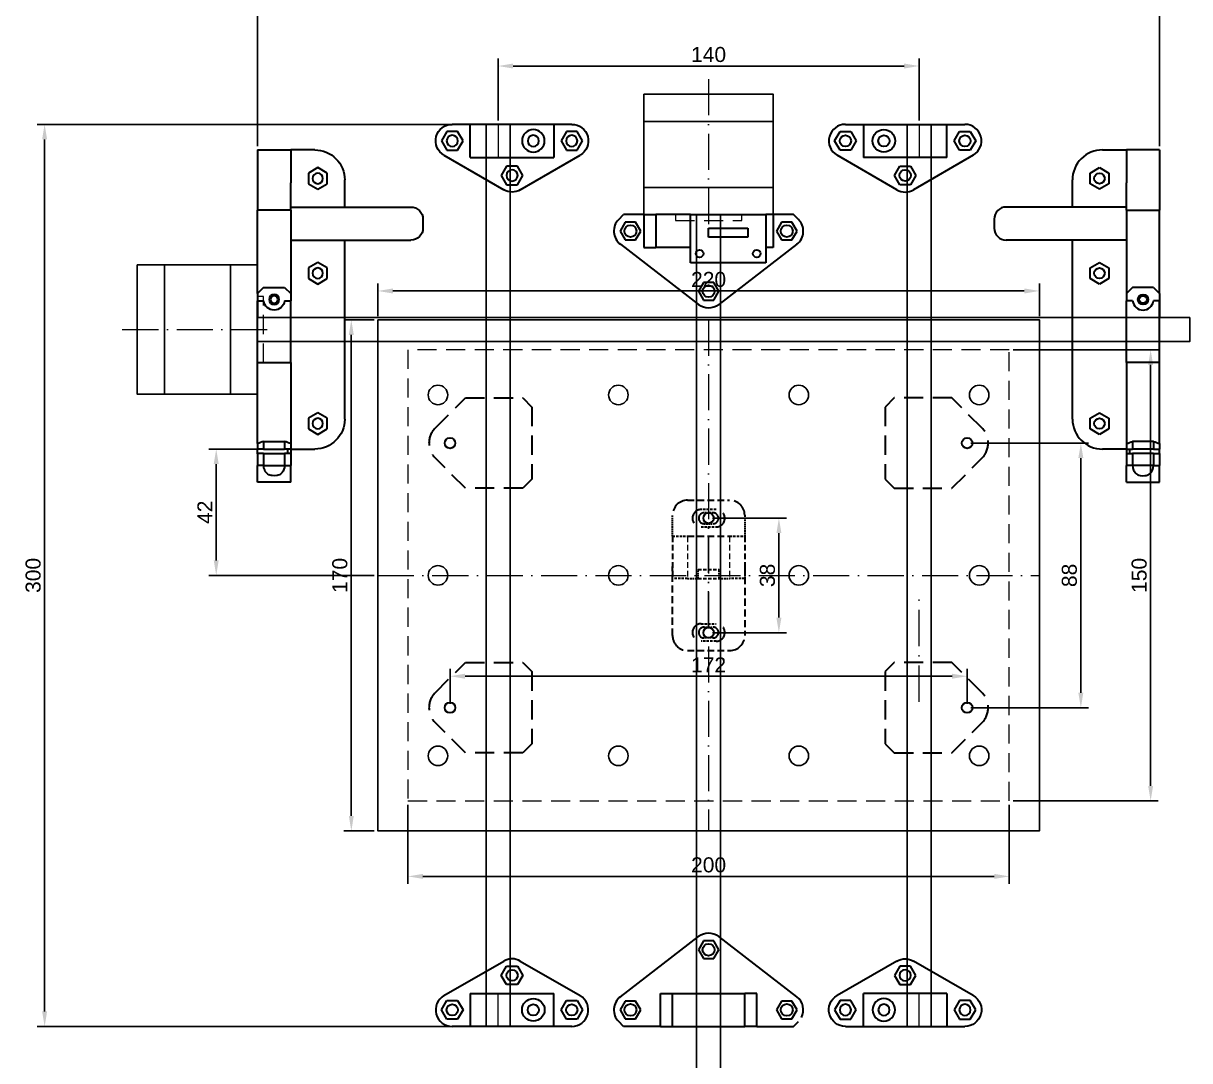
# Model space of a CAD drawing. Extents: x -2250 to 1406, y -1545 to 39.
# Drawn here: x -227.9 to 160, y -661.4 to -316.4 of the extents above; entities that cross this region are included whole.
import ezdxf

# ---------------------------------------------------------------- set-up
doc = ezdxf.new("R2010")
doc.units = 0
for name, pattern in [('ACAD_ISO10W100', [18, 12, -3, 0, -3]), ('DASHDOT', [18.5, 12, -3, 0.5, -3]), ('LÍNEAS_OCULTAS', [9.525, 6.35, -3.175])]:
    doc.linetypes.add(name, pattern=pattern)
doc.layers.get('0').update_dxf_attribs({"color": 2, "linetype": 'CONTINUOUS', "lineweight": 30})
doc.layers.get('Defpoints').update_dxf_attribs({"linetype": 'CONTINUOUS', "lineweight": 13})
for name, color, linetype, lineweight in [('1', 3, 'CONTINUOUS', 30), ('2', 4, 'CONTINUOUS', 30), ('Ejes', 1, 'ACAD_ISO10W100', 13), ('Oculta', 30, 'LÍNEAS_OCULTAS', 13), ('Texto', 6, 'CONTINUOUS', 13)]:
    doc.layers.add(name, color=color, linetype=linetype, lineweight=lineweight)
doc.styles.add('ROMAND', font='arial.ttf')
doc.dimstyles.new('ISO-25_E02', dxfattribs={"dimscale": 2, "dimtxt": 2.5, "dimasz": 2.5, "dimexe": 1.25, "dimexo": 0.625, "dimtad": 1, "dimdec": 0, "dimtxsty": 'ROMAND', "dimcen": 2.5, "dimadec": 0, "dimazin": 0, "dimtfac": 1, "dimtdec": 0, "dimtmove": 0, "dimatfit": 3, "dimfxl": 1, "dimarcsym": 0})

# ---------------------------------------------------------------- blocks, each defined once
blk = doc.blocks.new('Plataforma')
blk.add_lwpolyline([(-110, 85), (110, 85), (110, -85), (-110, -85)], close=True)
for centre in [(-90, 60), (-30, 60), (30, 60), (90, 60), (-90, 0), (-30, 0), (30, 0), (90, 0), (-90, -60), (-30, -60), (30, -60), (90, -60)]:
    blk.add_circle(centre, 3.25)
at = {"lineweight": 35}
for centre in [(-86, 44), (86, 44), (0, 19.049987), (0, -19.049987), (-86, -44), (86, -44)]:
    blk.add_circle(centre, 1.75, dxfattribs=at)
at = {"layer": 'Defpoints', "linetype": 'LÍNEAS_OCULTAS'}
blk.add_lwpolyline([(-100, -75), (100, -75), (100, 75), (-100, 75)], close=True, dxfattribs=at)
at = {"layer": 'Ejes'}
for p, q in [((0, 85), (0, -85)), ((-110, 0), (110, 0))]:
    blk.add_line(p, q, dxfattribs=at)
blk = doc.blocks.new('*D32')
at = {"layer": 'Defpoints', "color": 0, "transparency": 16777216}
for p in [(110, -405.41), (-110, -415), (110, -415)]:
    blk.add_point(p, dxfattribs=at)
at = {"layer": 'Texto', "color": 0, "lineweight": -2, "transparency": 16777216}
for p, q in [((-110, -413.75), (-110, -402.91)), ((110, -413.75), (110, -402.91)), ((-105, -405.41), (105, -405.41))]:
    blk.add_line(p, q, dxfattribs=at)
at = {"layer": 'Texto', "color": 0, "transparency": 16777216}
for points in [[(-105, -404.58), (-105, -406.25), (-110, -405.41)], [(105, -404.58), (105, -406.25), (110, -405.41)]]:
    blk.add_solid(points, dxfattribs=at)
at = {"layer": 'Texto', "color": 0, "transparency": 16777216, "insert": (0, -401.61), "char_height": 5, "attachment_point": 5, "style": 'ROMAND'}
blk.add_mtext('220', dxfattribs=at)
blk = doc.blocks.new('*D33')
at = {"layer": 'Defpoints', "color": 0, "transparency": 16777216}
for p in [(-110, -415), (-118.83, -585), (-110, -585)]:
    blk.add_point(p, dxfattribs=at)
at = {"layer": 'Texto', "color": 0, "lineweight": -2, "transparency": 16777216}
for p, q in [((-111.25, -415), (-121.33, -415)), ((-118.83, -420), (-118.83, -580)), ((-111.25, -585), (-121.33, -585))]:
    blk.add_line(p, q, dxfattribs=at)
at = {"layer": 'Texto', "color": 0, "transparency": 16777216}
for points in [[(-119.66, -420), (-118, -420), (-118.83, -415)], [(-119.66, -580), (-118, -580), (-118.83, -585)]]:
    blk.add_solid(points, dxfattribs=at)
at = {"layer": 'Texto', "color": 0, "transparency": 16777216, "insert": (-122.63, -500), "char_height": 5, "attachment_point": 5, "rotation": 90, "style": 'ROMAND'}
blk.add_mtext('170', dxfattribs=at)
blk = doc.blocks.new('*D34')
at = {"layer": 'Defpoints', "color": 0, "transparency": 16777216}
for p in [(0, -480.95), (0, -519.05), (23.38, -519.05)]:
    blk.add_point(p, dxfattribs=at)
at = {"layer": 'Texto', "color": 0, "lineweight": -2, "transparency": 16777216}
for p, q in [((1.25, -480.95), (25.88, -480.95)), ((23.38, -485.95), (23.38, -514.05)), ((1.25, -519.05), (25.88, -519.05))]:
    blk.add_line(p, q, dxfattribs=at)
at = {"layer": 'Texto', "color": 0, "transparency": 16777216}
for points in [[(22.55, -485.95), (24.22, -485.95), (23.38, -480.95)], [(22.55, -514.05), (24.22, -514.05), (23.38, -519.05)]]:
    blk.add_solid(points, dxfattribs=at)
at = {"layer": 'Texto', "color": 0, "transparency": 16777216, "insert": (19.58, -500), "char_height": 5, "attachment_point": 5, "rotation": 90, "style": 'ROMAND'}
blk.add_mtext('38', dxfattribs=at)
blk = doc.blocks.new('*D35')
at = {"layer": 'Defpoints', "color": 0, "transparency": 16777216}
for p in [(86, -533.53), (-86, -544), (86, -544)]:
    blk.add_point(p, dxfattribs=at)
at = {"layer": 'Texto', "color": 0, "lineweight": -2, "transparency": 16777216}
for p, q in [((-86, -542.75), (-86, -531.03)), ((86, -542.75), (86, -531.03)), ((-81, -533.53), (81, -533.53))]:
    blk.add_line(p, q, dxfattribs=at)
at = {"layer": 'Texto', "color": 0, "transparency": 16777216}
for points in [[(-81, -532.7), (-81, -534.36), (-86, -533.53)], [(81, -532.7), (81, -534.36), (86, -533.53)]]:
    blk.add_solid(points, dxfattribs=at)
at = {"layer": 'Texto', "color": 0, "transparency": 16777216, "insert": (0, -529.77), "char_height": 5, "attachment_point": 5, "style": 'ROMAND'}
blk.add_mtext('172', dxfattribs=at)
blk = doc.blocks.new('*D36')
at = {"layer": 'Defpoints', "color": 0, "transparency": 16777216}
for p in [(86, -456), (86, -544), (123.81, -544)]:
    blk.add_point(p, dxfattribs=at)
at = {"layer": 'Texto', "color": 0, "lineweight": -2, "transparency": 16777216}
for p, q in [((87.25, -456), (126.31, -456)), ((123.81, -461), (123.81, -539)), ((87.25, -544), (126.31, -544))]:
    blk.add_line(p, q, dxfattribs=at)
at = {"layer": 'Texto', "color": 0, "transparency": 16777216}
for points in [[(122.97, -461), (124.64, -461), (123.81, -456)], [(122.97, -539), (124.64, -539), (123.81, -544)]]:
    blk.add_solid(points, dxfattribs=at)
at = {"layer": 'Texto', "color": 0, "transparency": 16777216, "insert": (120, -500), "char_height": 5, "attachment_point": 5, "rotation": 90, "style": 'ROMAND'}
blk.add_mtext('88', dxfattribs=at)
blk = doc.blocks.new('*D37')
at = {"layer": 'Defpoints', "color": 0, "lineweight": -2, "transparency": 16777216}
for p, q in [((-100, -576.25), (-100, -602.6)), ((100, -576.25), (100, -602.6)), ((-95, -600.1), (95, -600.1))]:
    blk.add_line(p, q, dxfattribs=at)
at = {"layer": 'Defpoints', "color": 0, "transparency": 16777216}
for p in [(-100, -575), (100, -575), (100, -600.1)]:
    blk.add_point(p, dxfattribs=at)
for points in [[(-95, -599.26), (-95, -600.93), (-100, -600.1)], [(95, -599.26), (95, -600.93), (100, -600.1)]]:
    blk.add_solid(points, dxfattribs=at)
at = {"layer": 'Defpoints', "color": 0, "transparency": 16777216, "insert": (0, -596.29), "char_height": 5, "attachment_point": 5, "style": 'ROMAND'}
blk.add_mtext('200', dxfattribs=at)
blk = doc.blocks.new('*D38')
at = {"layer": 'Defpoints', "color": 0, "lineweight": -2, "transparency": 16777216}
for p, q in [((101.25, -425), (149.52, -425)), ((147.02, -570), (147.02, -430)), ((101.25, -575), (149.52, -575))]:
    blk.add_line(p, q, dxfattribs=at)
at = {"layer": 'Defpoints', "color": 0, "transparency": 16777216}
for p in [(100, -425), (147.02, -425), (100, -575)]:
    blk.add_point(p, dxfattribs=at)
for points in [[(146.19, -430), (147.85, -430), (147.02, -425)], [(146.19, -570), (147.85, -570), (147.02, -575)]]:
    blk.add_solid(points, dxfattribs=at)
at = {"layer": 'Defpoints', "color": 0, "transparency": 16777216, "insert": (143.22, -500), "char_height": 5, "attachment_point": 5, "rotation": 90, "style": 'ROMAND'}
blk.add_mtext('150', dxfattribs=at)
blk = doc.blocks.new('*D39')
at = {"layer": 'Defpoints', "color": 0, "transparency": 16777216}
for p in [(-74, -350), (-220.83, -650), (-74, -650)]:
    blk.add_point(p, dxfattribs=at)
at = {"layer": 'Texto', "color": 0, "lineweight": -2, "transparency": 16777216}
for p, q in [((-75.25, -350), (-223.33, -350)), ((-220.83, -355), (-220.83, -645)), ((-75.25, -650), (-223.33, -650))]:
    blk.add_line(p, q, dxfattribs=at)
at = {"layer": 'Texto', "color": 0, "transparency": 16777216}
for points in [[(-221.66, -355), (-220, -355), (-220.83, -350)], [(-221.66, -645), (-220, -645), (-220.83, -650)]]:
    blk.add_solid(points, dxfattribs=at)
at = {"layer": 'Texto', "color": 0, "transparency": 16777216, "insert": (-224.63, -500), "char_height": 5, "attachment_point": 5, "rotation": 90, "style": 'ROMAND'}
blk.add_mtext('300', dxfattribs=at)
blk = doc.blocks.new('A$C6CD77A2B')
at = {"layer": '2', "lineweight": 35}
for p, q in [((-18.005188, 10.264526), (1.869812, 21.762512)), ((7.380188, 21.762512), (27.255188, 10.264526))]:
    blk.add_line(p, q, dxfattribs=at)
at = {"layer": '2', "lineweight": 35, "ltscale": 0.089489}
for p, q in [((1.04541, 17), (2.835205, 20.099975)), ((6.414795, 20.099975), (8.20459, 17)), ((2.835205, 13.900024), (1.04541, 17)), ((8.20459, 17), (6.414795, 13.900024)), ((-17.039795, 2.402038), (-18.82959, 5.502014)), ((-11.67041, 5.502014), (-13.460205, 2.402038)), ((22.710205, 2.402038), (20.92041, 5.502014)), ((28.07959, 5.502014), (26.289795, 2.402038))]:
    blk.add_line(p, q, dxfattribs=at)
at = {"layer": '2', "lineweight": 35, "ltscale": 0.08949}
for p, q in [((2.835205, 20.099975), (6.414795, 20.099975)), ((6.414795, 13.900024), (2.835205, 13.900024)), ((-18.82959, 5.502014), (-17.039795, 8.60205)), ((-17.039795, 8.60205), (-13.460205, 8.60205)), ((-13.460205, 8.60205), (-11.67041, 5.502014)), ((20.92041, 5.502014), (22.710205, 8.60205)), ((22.710205, 8.60205), (26.289795, 8.60205)), ((26.289795, 8.60205), (28.07959, 5.502014)), ((-13.460205, 2.402038), (-17.039795, 2.402038)), ((26.289795, 2.402038), (22.710205, 2.402038))]:
    blk.add_line(p, q, dxfattribs=at)
at = {"layer": '2', "lineweight": 35, "ltscale": 0.067732}
for p, q in [((-9.25, 11), (-6.540711, 11)), ((-6.540711, 0), (-9.25, 0))]:
    blk.add_line(p, q, dxfattribs=at)
at = {"layer": '2', "lineweight": 35, "ltscale": 0.275}
for p, q in [((-9.25, 11), (-9.25, 0)), ((18.5, 0), (18.5, 11))]:
    blk.add_line(p, q, dxfattribs=at)
at = {"layer": '2', "lineweight": 35, "ltscale": 0.163518}
for p, q in [((-6.540711, 11), (0, 11)), ((0, 0), (-6.540711, 0))]:
    blk.add_line(p, q, dxfattribs=at)
at = {"layer": '2', "lineweight": 13, "ltscale": 0.275}
blk.add_line((0, 0), (0, 11), dxfattribs=at)
at = {"layer": '2', "lineweight": 35, "ltscale": 0.4625}
for p, q in [((0, 11), (18.5, 11)), ((18.5, 0), (0, 0))]:
    blk.add_line(p, q, dxfattribs=at)
at = {"layer": '2', "lineweight": 35, "ltscale": 0.15}
for p, q in [((-9.25, 0), (-15.25, 0)), ((24.5, 0), (18.5, 0))]:
    blk.add_line(p, q, dxfattribs=at)
at = {"layer": '2', "lineweight": 35}
for centre, radius in [((4.625, 17), 1.875), ((11.700012, 5.5), 3.75), ((-15.25, 5.502014), 1.875), ((11.700012, 5.5), 1.875), ((24.5, 5.502014), 1.875)]:
    blk.add_circle(centre, radius, dxfattribs=at)
for centre, start, end in [((4.625, 17), 59.949998, 120.05), ((-15.25, 5.502014), 120.05, 269.999997), ((24.5, 5.502014), 269.999997, 59.949998)]:
    blk.add_arc(centre, 5.502026, start, end, dxfattribs=at)
blk = doc.blocks.new('A$C12DB5B30')
at = {"layer": '2', "lineweight": 35}
for p, q in [((-29.353409, -15.640564), (-3.353409, 4.359436)), ((29.353409, -15.640564), (3.353409, 4.359436)), ((-19, -9.5), (6, -9.5)), ((6, -25.5), (-19, -25.5))]:
    blk.add_line(p, q, dxfattribs=at)
at = {"layer": '2', "lineweight": 35, "ltscale": 0.085159}
for p, q in [((-1.703186, 2.950013), (-3.406372, 0)), ((-3.406372, 0), (-1.703186, -2.950012)), ((1.703186, 2.950013), (-1.703186, 2.950013)), ((3.406372, 0), (1.703186, 2.950013)), ((1.703186, -2.950012), (3.406372, 0)), ((-1.703186, -2.950012), (1.703186, -2.950012)), ((-27.703186, -17.049987), (-29.406372, -20)), ((-24.296814, -17.049987), (-27.703186, -17.049987)), ((-22.593628, -20), (-24.296814, -17.049987)), ((24.296814, -17.049987), (22.593628, -20)), ((27.703186, -17.049987), (24.296814, -17.049987)), ((29.406372, -20), (27.703186, -17.049987)), ((-29.406372, -20), (-27.703186, -22.950012)), ((-27.703186, -22.950012), (-24.296814, -22.950012)), ((-24.296814, -22.950012), (-22.593628, -20)), ((22.593628, -20), (24.296814, -22.950012)), ((24.296814, -22.950012), (27.703186, -22.950012)), ((27.703186, -22.950012), (29.406372, -20))]:
    blk.add_line(p, q, dxfattribs=at)
at = {"layer": '2', "lineweight": 35, "ltscale": 0.125}
for p, q in [((-19, -14.5), (-19, -9.5)), ((6, -9.5), (6, -14.5))]:
    blk.add_line(p, q, dxfattribs=at)
at = {"layer": '2', "lineweight": 35, "ltscale": 0.0625}
for p, q in [((-21.5, -14.5), (-19, -14.5)), ((-21.5, -25.5), (-19, -25.5))]:
    blk.add_line(p, q, dxfattribs=at)
at = {"layer": '2', "lineweight": 35, "ltscale": 0.275}
for p, q in [((-21.5, -25.5), (-21.5, -14.5)), ((-19, -25.5), (-19, -14.5)), ((6, -14.5), (6, -25.5)), ((17.5, -25.5), (17.5, -14.5)), ((21.5, -25.5), (21.5, -14.5))]:
    blk.add_line(p, q, dxfattribs=at)
at = {"layer": '2', "lineweight": 35, "ltscale": 0.2875}
for p, q in [((6, -14.5), (17.5, -14.5)), ((6, -25.5), (17.5, -25.5))]:
    blk.add_line(p, q, dxfattribs=at)
at = {"layer": '2', "lineweight": 35, "ltscale": 0.1}
for p, q in [((21.5, -14.5), (17.5, -14.5)), ((21.5, -25.5), (17.5, -25.5))]:
    blk.add_line(p, q, dxfattribs=at)
at = {"layer": '2', "lineweight": 35, "ltscale": 0.325}
for p, q in [((-13, -18), (0, -18)), ((0, -21), (-13, -21))]:
    blk.add_line(p, q, dxfattribs=at)
at = {"layer": '2', "lineweight": 35, "ltscale": 0.075}
for p, q in [((-13, -21), (-13, -18)), ((0, -18), (0, -21))]:
    blk.add_line(p, q, dxfattribs=at)
at = {"layer": '2', "lineweight": 35, "ltscale": 0.056954}
for p, q in [((-29.889084, -23.889099), (-28.278168, -25.5)), ((29.889084, -23.889099), (28.278167, -25.5))]:
    blk.add_line(p, q, dxfattribs=at)
at = {"layer": '2', "lineweight": 35, "ltscale": 0.169454}
for p, q in [((-28.278168, -25.5), (-21.5, -25.5)), ((21.5, -25.5), (28.278167, -25.5))]:
    blk.add_line(p, q, dxfattribs=at)
at = {"layer": '2', "lineweight": 35}
for centre, radius in [((0, 0), 2), ((-16, -12.5), 1.25), ((3, -12.5), 1.25), ((-26, -20), 2), ((26, -20), 2)]:
    blk.add_circle(centre, radius, dxfattribs=at)
for centre, start, end in [((0, 0), 52.431408, 127.568591), ((-26, -20), 127.568591, 225), ((26, -20), 314.999999, 52.431408)]:
    blk.add_arc(centre, 5.5, start, end, dxfattribs=at)
blk = doc.blocks.new('A$C69B71485')
at = {"layer": '2', "lineweight": 35}
for p, q in [((-29.353393, 9.859436), (-3.353424, 29.859436)), ((29.353394, 9.859436), (3.353424, 29.859436)), ((-12, 11), (12, 11)), ((-12, 0), (12, 0))]:
    blk.add_line(p, q, dxfattribs=at)
at = {"layer": '2', "lineweight": 35, "ltscale": 0.085159}
for p, q in [((-1.703186, 28.450013), (-3.406372, 25.5)), ((1.703186, 28.450013), (-1.703186, 28.450013)), ((3.406372, 25.5), (1.703186, 28.450013)), ((-3.406372, 25.5), (-1.703186, 22.549988)), ((1.703186, 22.549988), (3.406372, 25.5)), ((-1.703186, 22.549988), (1.703186, 22.549988)), ((-27.703186, 8.450013), (-29.406372, 5.5)), ((-24.296814, 8.450013), (-27.703186, 8.450013)), ((-22.593628, 5.5), (-24.296814, 8.450013)), ((24.296814, 8.450013), (22.593628, 5.5)), ((27.703186, 8.450013), (24.296814, 8.450013)), ((29.406372, 5.5), (27.703186, 8.450013)), ((-29.406372, 5.5), (-27.703186, 2.549988)), ((-24.296814, 2.549988), (-22.593628, 5.5)), ((22.593628, 5.5), (24.296814, 2.549988)), ((-27.703186, 2.549988), (-24.296814, 2.549988))]:
    blk.add_line(p, q, dxfattribs=at)
at = {"layer": '2', "lineweight": 35, "ltscale": 0.275}
for p, q in [((-16, 0), (-16, 11)), ((-12, 0), (-12, 11)), ((12, 0), (12, 11)), ((16, 0), (16, 11))]:
    blk.add_line(p, q, dxfattribs=at)
at = {"layer": '2', "lineweight": 35, "ltscale": 0.1}
for p, q in [((-16, 11), (-12, 11)), ((16, 11), (12, 11)), ((-16, 0), (-12, 0)), ((16, 0), (12, 0))]:
    blk.add_line(p, q, dxfattribs=at)
at = {"layer": '2', "lineweight": 35, "ltscale": 0.072169}
blk.add_line((27.703165, 2.549988), (29.406372, 5.5), dxfattribs=at)
at = {"layer": '2', "lineweight": 35, "ltscale": 0.056954}
for p, q in [((-28.278168, 0), (-29.889099, 1.610901)), ((28.278168, 0), (29.889099, 1.610901))]:
    blk.add_line(p, q, dxfattribs=at)
at = {"layer": '2', "lineweight": 35, "ltscale": 0.306954}
blk.add_line((-16, 0), (-28.278168, 0), dxfattribs=at)
at = {"layer": '2', "lineweight": 35, "ltscale": 0.250637}
blk.add_line((16, 0), (28.278168, 0), dxfattribs=at)
at = {"layer": '2', "lineweight": 35, "ltscale": 0.043217}
blk.add_line((24.296814, 2.549988), (27.703165, 2.549988), dxfattribs=at)
at = {"layer": '2', "lineweight": 35}
for centre in [(0, 25.5), (-26, 5.5), (26, 5.5)]:
    blk.add_circle(centre, 2, dxfattribs=at)
for centre, start, end in [((0, 25.5), 52.431408, 127.568591), ((-26, 5.5), 127.568591, 225), ((26, 5.5), 332.964142, 52.431408)]:
    blk.add_arc(centre, 5.5, start, end, dxfattribs=at)
blk = doc.blocks.new('A$C28ED2C43')
at = {"layer": '2', "lineweight": 35, "ltscale": 0.075}
blk.add_line((-22.999992, 55), (-25.999992, 55), dxfattribs=at)
at = {"layer": '2', "lineweight": 35}
for p, q in [((-29.999992, 11), (-29.999992, 51)), ((-18.999992, 11), (-18.999992, 51)), ((-89.499992, 29), (-29.999992, 29)), ((-70.749992, 11), (-96.952984, 11)), ((-70.749992, 11), (-50.223709, 11)), ((-96.952984, 0), (-70.749992, 0)), ((-70.749992, 0), (-50.223709, 0)), ((-45.749992, 0), (-23.579681, 0))]:
    blk.add_line(p, q, dxfattribs=at)
at = {"layer": '2', "lineweight": 35, "ltscale": 0.225}
blk.add_line((-18.999992, 29), (-9.999992, 29), dxfattribs=at)
at = {"layer": '2', "lineweight": 35, "ltscale": 0.089994}
for p, q in [((-94.599769, 20), (-92.799881, 23.117493)), ((-92.799881, 16.882507), (-94.599769, 20)), ((-92.799881, 23.117493), (-89.200103, 23.117493)), ((-89.200103, 23.117493), (-87.400215, 20)), ((-87.400215, 20), (-89.200103, 16.882507)), ((-44.599769, 20), (-42.799881, 23.117493)), ((-42.799881, 16.882507), (-44.599769, 20)), ((-42.799881, 23.117493), (-39.200103, 23.117493)), ((-39.200103, 23.117493), (-37.400215, 20)), ((-37.400215, 20), (-39.200103, 16.882507)), ((-13.099769, 20), (-11.299881, 23.117493)), ((-11.299881, 16.882507), (-13.099769, 20)), ((-11.299881, 23.117493), (-7.700103, 23.117493)), ((-7.700103, 23.117493), (-5.900207, 20)), ((-5.900207, 20), (-7.700103, 16.882507)), ((-89.200103, 16.882507), (-92.799881, 16.882507)), ((-39.200103, 16.882507), (-42.799881, 16.882507)), ((-7.700103, 16.882507), (-11.299881, 16.882507))]:
    blk.add_line(p, q, dxfattribs=at)
at = {"layer": '2', "lineweight": 35, "ltscale": 0.2}
for p, q in [((-99.499992, 11), (-99.499992, 19)), ((0, 19), (0, 11))]:
    blk.add_line(p, q, dxfattribs=at)
at = {"layer": '2', "lineweight": 35, "ltscale": 0.1375}
for p, q in [((-110.499992, 11), (-104.999992, 11)), ((-110.499992, 0), (-104.999992, 0))]:
    blk.add_line(p, q, dxfattribs=at)
at = {"layer": '2', "lineweight": 35, "ltscale": 0.275}
for p, q in [((-110.499992, 11), (-110.499992, 0)), ((-70.749992, 0), (-70.749992, 11)), ((-19.999992, 11), (-19.999992, 0)), ((0, 0), (0, 11))]:
    blk.add_line(p, q, dxfattribs=at)
at = {"layer": '2', "lineweight": 35, "ltscale": 0.05}
for p, q in [((-104.999992, 9), (-104.999992, 11)), ((-100.999992, 11), (-100.999992, 9)), ((-99.499992, 11), (-99.499992, 9)), ((-45.749992, 11), (-47.749992, 11)), ((-104.999992, 2), (-104.999992, 0)), ((-100.999992, 2), (-100.999992, 0)), ((-99.499992, 2), (-99.499992, 0)), ((-47.749992, 0), (-45.749992, 0))]:
    blk.add_line(p, q, dxfattribs=at)
at = {"layer": '2', "lineweight": 35, "ltscale": 0.1}
for p, q in [((-100.999992, 11), (-104.999992, 11)), ((-100.999992, 9), (-104.999992, 9)), ((-100.999992, 2), (-104.999992, 2)), ((-100.999992, 0), (-104.999992, 0))]:
    blk.add_line(p, q, dxfattribs=at)
at = {"layer": '2', "lineweight": 35, "ltscale": 0.175}
for p, q in [((-104.999992, 2), (-104.999992, 9)), ((-100.999992, 2), (-100.999992, 9)), ((-99.499992, 2), (-99.499992, 9)), ((-96.952984, 2), (-96.952984, 9)), ((-45.749992, 2), (-45.749992, 9))]:
    blk.add_line(p, q, dxfattribs=at)
at = {"layer": '2', "lineweight": 35, "ltscale": 0.037509}
blk.add_line((-99.500003, 11), (-101.000347, 11), dxfattribs=at)
at = {"layer": '2', "lineweight": 35, "ltscale": 0.037494}
blk.add_line((-99.500232, 10), (-100.999984, 10), dxfattribs=at)
at = {"layer": '2', "lineweight": 35, "ltscale": 0.046365}
for p, q in [((-97.645408, 11), (-99.499992, 11)), ((-97.645408, 0), (-99.499992, 0))]:
    blk.add_line(p, q, dxfattribs=at)
at = {"layer": '2', "lineweight": 35, "ltscale": 0.063675}
for p, q in [((-96.952984, 9), (-99.499992, 9)), ((-96.952984, 2), (-99.499992, 2))]:
    blk.add_line(p, q, dxfattribs=at)
at = {"layer": '2', "lineweight": 35, "ltscale": 0.017311}
for p, q in [((-96.952984, 11), (-97.645408, 11)), ((-97.645408, 0), (-96.952984, 0))]:
    blk.add_line(p, q, dxfattribs=at)
at = {"layer": '2', "lineweight": 35, "ltscale": 0.050805}
for p, q in [((-50.223709, 8.967804), (-50.223709, 11)), ((-50.223709, 0), (-50.223709, 2.032196))]:
    blk.add_line(p, q, dxfattribs=at)
at = {"layer": '2', "lineweight": 35, "ltscale": 0.061843}
for p, q in [((-47.749992, 11), (-50.223709, 11)), ((-47.749992, 0), (-50.223709, 0))]:
    blk.add_line(p, q, dxfattribs=at)
at = {"layer": '2', "lineweight": 35, "ltscale": 0.070711}
for p, q in [((-45.749992, 9), (-47.749992, 11)), ((-45.749992, 2), (-47.749992, 0))]:
    blk.add_line(p, q, dxfattribs=at)
at = {"layer": '2', "lineweight": 35, "ltscale": 0.489829}
blk.add_line((-26.156837, 11), (-45.749992, 11), dxfattribs=at)
at = {"layer": '2', "lineweight": 35, "ltscale": 0.064429}
blk.add_line((-23.579681, 11), (-26.156837, 11), dxfattribs=at)
at = {"layer": '2', "lineweight": 35, "ltscale": 0.049596}
for p, q in [((-21.595832, 11), (-23.579681, 11)), ((-23.579681, 0), (-21.595832, 0))]:
    blk.add_line(p, q, dxfattribs=at)
at = {"layer": '2', "lineweight": 35, "ltscale": 0.039896}
for p, q in [((-19.999992, 11), (-21.595832, 11)), ((-21.595832, 0), (-19.999992, 0))]:
    blk.add_line(p, q, dxfattribs=at)
at = {"layer": '2', "lineweight": 35, "ltscale": 0.226536}
for p, q in [((-19.999992, 11), (-10.938568, 11)), ((-10.938568, 0), (-19.999992, 0))]:
    blk.add_line(p, q, dxfattribs=at)
at = {"layer": '2', "lineweight": 35, "ltscale": 0.273464}
for p, q in [((0, 11), (-10.938568, 11)), ((0, 0), (-10.938568, 0))]:
    blk.add_line(p, q, dxfattribs=at)
at = {"layer": '2', "lineweight": 35, "ltscale": 0.038898}
blk.add_line((-101.056156, 0), (-99.500232, 0), dxfattribs=at)
at = {"layer": '2', "lineweight": 35, "ltscale": 0.2125}
blk.add_line((-63.999992, 0), (-55.499992, 0), dxfattribs=at)
at = {"layer": '2', "lineweight": 35, "ltscale": 0.131907}
blk.add_line((-50.223716, 0), (-55.499992, 0), dxfattribs=at)
at = {"layer": '2', "lineweight": 35}
blk.add_lwpolyline([(-104.999992, 8.967804), (-105.576522, 8.900024), (-106.131431, 8.779175), (-106.522987, 8.646026), (-106.890998, 8.469147), (-107.284347, 8.199219), (-107.626461, 7.858002), (-107.839386, 7.563751), (-108.017948, 7.234772), (-108.161869, 6.872223), (-108.268634, 6.485443), (-108.371032, 5.671387), (-108.332039, 4.870666), (-108.261249, 4.481964), (-108.155883, 4.109924), (-108.015949, 3.760895), (-107.842033, 3.44046), (-107.645645, 3.165344), (-107.421768, 2.92279), (-107.173118, 2.713714), (-106.902786, 2.537506), (-106.5284, 2.35614), (-106.129253, 2.220276), (-105.57616, 2.099945), (-104.999992, 2.032196)], dxfattribs=at)
for centre, radius in [((-90.999992, 20), 1.75), ((-40.999992, 20), 1.75), ((-9.5, 20), 1.75), ((-49.749992, 5.5), 1.7), ((-49.749992, 5.5), 1.25)]:
    blk.add_circle(centre, radius, dxfattribs=at)
for centre, radius, start, end in [((-25.999992, 51), 4, 90.000003, 179.999995), ((-22.999992, 51), 4, 0, 90.000003), ((-89.499992, 19), 10, 90.000003, 179.999995), ((-9.999992, 19), 10, 0, 90.000003), ((-59.749107, 23.000305), 39.750938, 197.570998, 200.621975), ((-49.749992, 5.5), 3.5, 97.778789, 262.221211), ((-59.749107, -12.000305), 39.750938, 159.378025, 162.429002)]:
    blk.add_arc(centre, radius, start, end, dxfattribs=at)
blk = doc.blocks.new('*D40')
at = {"layer": 'Defpoints', "color": 0, "transparency": 16777216}
for p in [(150, -272.34), (-150, -358.5), (150, -358.5)]:
    blk.add_point(p, dxfattribs=at)
at = {"layer": 'Texto', "color": 0, "lineweight": -2, "transparency": 16777216}
for p, q in [((-150, -357.25), (-150, -269.84)), ((150, -357.25), (150, -269.84)), ((-145, -272.34), (145, -272.34))]:
    blk.add_line(p, q, dxfattribs=at)
at = {"layer": 'Texto', "color": 0, "transparency": 16777216}
for points in [[(-145, -271.5), (-145, -273.17), (-150, -272.34)], [(145, -271.5), (145, -273.17), (150, -272.34)]]:
    blk.add_solid(points, dxfattribs=at)
at = {"layer": 'Texto', "color": 0, "transparency": 16777216, "insert": (0, -268.53), "char_height": 5, "attachment_point": 5, "style": 'ROMAND'}
blk.add_mtext('300', dxfattribs=at)
blk = doc.blocks.new('P05')
at = {"layer": 'Ejes'}
blk.add_line((0, 17.2), (0, -17.2), dxfattribs=at)
at = {"layer": 'Oculta', "lineweight": 35, "ltscale": 0.35}
for p, q in [((7, 25), (-7, 25)), ((7, -13), (-7, -13)), ((7, -25), (-7, -25))]:
    blk.add_line(p, q, dxfattribs=at)
at = {"layer": 'Oculta', "lineweight": 35, "ltscale": 0.375}
for p, q in [((-12, -3), (-12, 20)), ((12, 20), (12, -3))]:
    blk.add_line(p, q, dxfattribs=at)
at = {"layer": 'Oculta', "lineweight": 35, "ltscale": 0.125}
for p, q in [((-2.5, 21.9), (2.5, 21.9)), ((2.5, 16.1), (-2.5, 16.1)), ((-12, 1), (-7, 1)), ((7, 1), (12, 1)), ((-7, -13), (-12, -13)), ((12, -13), (7, -13)), ((2.5, -16.1), (-2.5, -16.1)), ((-2.5, -21.9), (2.5, -21.9))]:
    blk.add_line(p, q, dxfattribs=at)
at = {"layer": 'Oculta', "lineweight": 35, "ltscale": 0.075}
for p, q in [((-1.5, 20.8), (1.5, 20.8)), ((1.5, 17.2), (-1.5, 17.2)), ((-3.5, 1), (-3.5, -2)), ((3.5, 1), (3.5, -2)), ((-12, -20), (-12, -13)), ((12, -13), (12, -20)), ((1.5, -17.2), (-1.5, -17.2)), ((-1.5, -20.8), (1.5, -20.8))]:
    blk.add_line(p, q, dxfattribs=at)
at = {"layer": 'Oculta', "lineweight": 35, "ltscale": 0.3}
for p, q in [((-12, -13), (-12, 1)), ((12, -13), (12, 1))]:
    blk.add_line(p, q, dxfattribs=at)
at = {"layer": 'Oculta', "lineweight": 13, "ltscale": 0.3}
for p, q in [((-7, -13), (-7, 1)), ((7, -13), (7, 1))]:
    blk.add_line(p, q, dxfattribs=at)
at = {"layer": 'Oculta', "lineweight": 35, "ltscale": 0.0875}
for p, q in [((-3.5, 1), (-7, 1)), ((7, 1), (3.5, 1))]:
    blk.add_line(p, q, dxfattribs=at)
at = {"layer": 'Oculta', "lineweight": 35, "ltscale": 0.175}
for p, q in [((3.5, 1), (-3.5, 1)), ((3.5, -2), (-3.5, -2))]:
    blk.add_line(p, q, dxfattribs=at)
at = {"layer": 'Oculta', "lineweight": 35}
for centre, radius, start, end in [((-7, 20), 5, 90, 180), ((7, 20), 5, 360, 90), ((-2.5, 19), 2.9, 90, 270), ((-1.5, 19), 1.8, 90, 270), ((1.5, 19), 1.8, 270, 90), ((2.5, 19), 2.9, 270, 90), ((-2.5, -19), 2.9, 90, 270), ((-1.5, -19), 1.8, 90, 270), ((1.5, -19), 1.8, 270, 90), ((2.5, -19), 2.9, 270, 90), ((-7, -20), 5, 180, 270), ((7, -20), 5, 270, 360)]:
    blk.add_arc(centre, radius, start, end, dxfattribs=at)
blk = doc.blocks.new('MotorHusillo')
at = {"layer": '1'}
for p, q in [((-21.5, 31), (21.5, 31)), ((-21.5, 9), (21.5, 9))]:
    blk.add_line(p, q, dxfattribs=at)
for points in [[(-21.5, 0), (21.5, 0), (21.5, 40), (-21.5, 40)], [(-4, 0), (4, 0), (4, -310), (-4, -310)]]:
    blk.add_lwpolyline(points, close=True, dxfattribs=at)
at = {"layer": 'Ejes'}
blk.add_line((0, 45), (0, -5), dxfattribs=at)
at = {"layer": 'Oculta'}
blk.add_lwpolyline([(-11, -2), (11, -2), (11, 0), (-11, 0)], close=True, dxfattribs=at)
blk = doc.blocks.new('*D62')
at = {"layer": 'Defpoints', "color": 0, "transparency": 16777216}
for p in [(70, -330.6), (-70, -350), (70, -350)]:
    blk.add_point(p, dxfattribs=at)
at = {"layer": 'Texto', "color": 0, "lineweight": -2, "transparency": 16777216}
for p, q in [((-70, -348.75), (-70, -328.1)), ((70, -348.75), (70, -328.1)), ((-65, -330.6), (65, -330.6))]:
    blk.add_line(p, q, dxfattribs=at)
at = {"layer": 'Texto', "color": 0, "transparency": 16777216}
for points in [[(-65, -329.77), (-65, -331.44), (-70, -330.6)], [(65, -329.77), (65, -331.44), (70, -330.6)]]:
    blk.add_solid(points, dxfattribs=at)
at = {"layer": 'Texto', "color": 0, "transparency": 16777216, "insert": (0, -326.8), "char_height": 5, "attachment_point": 5, "style": 'ROMAND'}
blk.add_mtext('140', dxfattribs=at)
blk = doc.blocks.new('*D80')
at = {"layer": 'Defpoints', "color": 0, "transparency": 16777216}
for p in [(-135, -458), (-163.76, -500), (-110, -500)]:
    blk.add_point(p, dxfattribs=at)
at = {"layer": 'Texto', "color": 0, "lineweight": -2, "transparency": 16777216}
for p, q in [((-136.25, -458), (-166.26, -458)), ((-163.76, -463), (-163.76, -495)), ((-111.25, -500), (-166.26, -500))]:
    blk.add_line(p, q, dxfattribs=at)
at = {"layer": 'Texto', "color": 0, "transparency": 16777216}
for points in [[(-164.59, -463), (-162.92, -463), (-163.76, -458)], [(-164.59, -495), (-162.92, -495), (-163.76, -500)]]:
    blk.add_solid(points, dxfattribs=at)
at = {"layer": 'Texto', "color": 0, "transparency": 16777216, "insert": (-167.52, -479), "char_height": 5, "attachment_point": 5, "rotation": 90, "style": 'ROMAND'}
blk.add_mtext('42', dxfattribs=at)

msp = doc.modelspace()

# ---------------------------------------------------------------- linework, layer by layer
at = {"layer": '1'}
for points in [[(-66, -650), (-66, -350), (-74, -350), (-74, -650)], [(74, -650), (74, -350), (66, -350), (66, -650)]]:
    msp.add_lwpolyline(points, close=True, dxfattribs=at)
at = {"layer": 'Ejes', "linetype": 'DASHDOT', "lineweight": 13}
msp.add_line((70, -542.00055), (70, -505.99994), dxfattribs=at)
at = {"layer": 'Oculta', "lineweight": 35}
for points in [[(-90.94971, -451.05023), (-80.89954, -441), (-61.75, -441), (-58.75, -444), (-58.75, -468), (-61.75, -471), (-80.89954, -471), (-90.94971, -460.94977, -0.41422002)], [(90.94971, -451.05023), (80.89954, -441), (61.75, -441), (58.75, -444), (58.75, -468), (61.75, -471), (80.89954, -471), (90.94971, -460.94977, 0.41422002)], [(-90.94971, -539.05023), (-80.89954, -529), (-61.75, -529), (-58.75, -532), (-58.75, -556), (-61.75, -559), (-80.89954, -559), (-90.94971, -548.94977, -0.41422002)], [(90.94971, -539.05023), (80.89954, -529), (61.75, -529), (58.75, -532), (58.75, -556), (61.75, -559), (80.89954, -559), (90.94971, -548.94977, 0.41422002)]]:
    msp.add_lwpolyline(points, format="xyb", close=True, dxfattribs=at)

# ---------------------------------------------------------------- block references
at = {"xscale": -1}
for name, p, rotation in [('A$C6CD77A2B', (-70, -350), 180), ('A$C28ED2C43', (-150, -358.5), 270)]:
    msp.add_blockref(name, p, dxfattribs=dict(at, rotation=rotation))
for name, p, rotation in [('A$C6CD77A2B', (70, -350), 180), ('A$C28ED2C43', (150, -358.5), 90), ('A$C12DB5B30', (0, -405.5), 180)]:
    msp.add_blockref(name, p, dxfattribs=dict(rotation=rotation))
for name, p in [('Plataforma', (0, -500)), ('A$C69B71485', (0, -650)), ('A$C6CD77A2B', (-70, -650))]:
    msp.add_blockref(name, p)
msp.add_blockref('A$C6CD77A2B', (70, -650), dxfattribs=at)
at = {"layer": 'Ejes'}
msp.add_blockref('MotorHusillo', (0, -380), dxfattribs=at)
for name, p, rotation in [('MotorHusillo', (-150, -418.25), 90), ('P05', (0, -500), 180)]:
    msp.add_blockref(name, p, dxfattribs=dict(at, rotation=rotation))

# ---------------------------------------------------------------- dimensions: what is measured, and where the dimension line sits
at = {"layer": 'Defpoints'}
dim = msp.add_linear_dim(base=(147.01979, -425), p1=(100, -575), p2=(100, -425), angle=90, dimstyle='ISO-25_E02', dxfattribs=at)
dim.commit()
dim.dimension.update_dxf_attribs({"geometry": '*D38', "text_midpoint": (143.21692, -500)})
dim = msp.add_linear_dim(base=(100, -600.09587), p1=(-100, -575), p2=(100, -575), dimstyle='ISO-25_E02', dxfattribs=at)
dim.commit()
dim.dimension.update_dxf_attribs({"geometry": '*D37', "text_midpoint": (0, -596.293)})
at = {"layer": 'Texto'}
for base, p1, p2, picture, middle in [((150, -272.33789), (-150, -358.5), (150, -358.5), '*D40', (0, -268.53332)), ((70, -330.60349), (-70, -350), (70, -350), '*D62', (0, -326.80062)), ((110, -405.41277), (-110, -415), (110, -415), '*D32', (0, -401.6099)), ((86, -533.52962), (-86, -544), (86, -544), '*D35', (0, -529.76939))]:
    dim = msp.add_linear_dim(base=base, p1=p1, p2=p2, dimstyle='ISO-25_E02', dxfattribs=at)
    dim.commit()
    dim.dimension.update_dxf_attribs({"geometry": picture, "text_midpoint": middle})
for base, p1, p2, picture, middle in [((-220.82884, -650), (-74, -350), (-74, -650), '*D39', (-224.63341, -500)), ((-118.82989, -585), (-110, -415), (-110, -585), '*D33', (-122.63275, -500)), ((123.80501, -544), (86, -456), (86, -544), '*D36', (120.00214, -500)), ((23.38253, -519.04999), (0, -480.95001), (0, -519.04999), '*D34', (19.57796, -500))]:
    dim = msp.add_linear_dim(base=base, p1=p1, p2=p2, angle=90, dimstyle='ISO-25_E02', dxfattribs=at)
    dim.commit()
    dim.dimension.update_dxf_attribs({"geometry": picture, "text_midpoint": middle})
dim = msp.add_linear_dim(base=(-163.75724, -500), p1=(-135, -458), p2=(-110, -500), angle=90, dimstyle='ISO-25_E02', override={"dimdec": 2}, dxfattribs=at)
dim.commit()
dim.dimension.update_dxf_attribs({"geometry": '*D80', "text_midpoint": (-167.51747, -479)})

doc.saveas('drawing.dxf')
